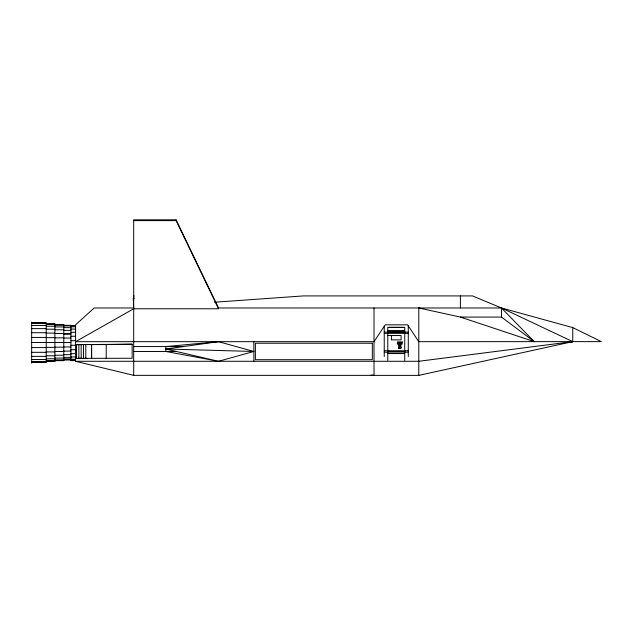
<?xml version="1.0" encoding="UTF-8"?>
<svg xmlns="http://www.w3.org/2000/svg" width="633" height="633" viewBox="0 0 633 633"><rect width="100%" height="100%" fill="white"/><g stroke="black" fill="none" stroke-linecap="round" stroke-linejoin="round"><path stroke-width="0.95" d="M133.919 295.54L133.634 298.444L134.109 298.444M218.52 361.285L253.857 351.473L218.52 341.67L165.83 346.567L165.83 351.473L218.52 361.285L165.83 349.02L218.52 341.67M133.262 298.444L133.69 307.978L94.19 307.978L75.588 324.824L75.588 361.285L133.69 375.353L418.785 375.377L572.762 341.63L572.762 327.601L501.478 307.978L472.463 295.92L303.349 295.92L214.579 302.234M133.69 375.353L133.69 219.825L176.109 219.825L218.52 307.978L501.478 307.978L572.762 341.63L418.785 361.285L75.588 361.285M567.856 342.255L572.762 341.63L570.839 341.211M569.827 341.86L572.762 341.63M70.904 333.797L63.775 333.923L70.904 333.923M106.202 344.566L132.139 344.21L132.139 358.262L76.538 358.357L76.538 344.605L106.202 344.566L106.202 358.318M77.139 344.605L132.139 344.21M84.719 358.357L86.871 358.349M133.69 220.616L176.109 220.616L218.52 308.769L133.69 308.769L75.588 341.67L374.016 341.67L385.204 324.824L407.589 324.824L418.785 341.67L601.35 341.622L572.762 327.601M501.478 317.07L460.381 317.07L534.268 341.638L501.478 307.978L501.478 317.07L534.268 341.638L531.609 340.372M31.65 322.877L46.225 322.877L46.225 362.29L31.65 362.29M31.65 323.044L46.225 323.044M31.65 323.55L46.225 323.55M46.225 323.7L54.905 323.7L54.905 361.475L31.65 361.467M46.225 324.341L54.905 324.341M54.905 324.515L63.775 324.515L63.775 360.652L46.225 360.675M54.905 324.682L63.775 324.682M54.905 325.133L63.775 325.133M63.775 325.338L70.904 325.338L70.904 360.62L75.588 360.62M31.65 325.512L46.225 325.512M63.775 325.497L75.588 325.489M70.904 325.631L75.588 325.631M70.904 325.655L75.588 325.655M63.775 325.924L70.904 325.924M46.225 326.217L54.905 326.217M70.904 326.794L75.588 326.794M54.905 326.929L63.775 326.929M389.002 327.388L403.522 327.388M63.775 327.641L70.904 327.641M31.65 328.63L46.225 328.63M70.904 329.065L75.588 329.065M46.225 329.207L54.905 329.207M54.905 329.785L63.775 329.785M63.775 330.363L70.904 330.363M387.792 330.727L404.732 330.727M387.792 331.288L404.732 331.288M384.239 332.119L387.792 332.119M404.732 332.119L408.285 332.119M70.904 332.293L75.588 332.293M387.792 332.523L404.732 332.523M31.65 332.697L46.225 332.697M46.225 333.1L54.905 333.1M384.239 333.354L408.285 333.354M54.905 333.512L63.775 333.512M387.792 335.53L401.1 335.53L401.1 339.881L391.416 339.881L391.416 335.53M70.904 336.258L75.588 336.258M31.65 337.429L46.225 337.429M46.225 337.642L54.905 337.642M54.905 337.848L63.775 337.848M63.775 338.062L70.904 338.062M70.904 340.681L75.588 340.681M31.65 342.508L70.904 342.508M398.244 342.714L401.362 342.714M398.244 343.3L401.362 343.3M70.904 345.262L75.588 345.262M133.69 346.567L183.388 346.567M63.775 346.947L70.904 346.947M54.905 347.161L63.775 347.161M46.225 347.375L54.905 347.375M400.214 347.477L399.391 347.905L400.198 347.905L400.198 343.007L399.391 343.418M31.65 347.588L46.225 347.588M398.592 347.604L401.013 347.604M398.592 347.794L401.013 347.691M70.904 349.701L75.588 349.701M384.239 350.753L408.285 350.753M63.775 351.093L70.904 351.093M133.69 351.473L176.362 351.473M54.905 351.497L63.775 351.497M387.792 351.568L404.732 351.568M46.225 351.908L54.905 351.908M384.239 352.162L387.792 352.162M404.732 352.162L408.285 352.162M31.65 352.32L46.225 352.32M387.792 352.977L404.732 352.977M387.792 353.554L404.732 353.554M70.904 353.681L75.588 353.681M63.775 354.646L70.904 354.646M54.905 355.224L63.775 355.224M46.225 355.801L54.905 355.801M31.65 356.387L46.225 356.387M70.904 356.941L75.588 356.941M63.775 357.376L70.904 357.376M54.905 358.088L63.775 358.088M46.225 358.792L54.905 358.792M63.775 359.093L70.904 359.093M63.775 359.251L75.588 359.251M31.65 359.504L46.225 359.504M63.775 359.679L70.904 359.679M54.905 359.884L70.904 359.837M70.904 359.94L75.588 360.019M74.124 360.248L75.588 360.248M70.904 360.462L75.588 360.462M54.905 360.494L63.775 360.494M70.904 360.478L75.588 360.478M46.225 361.316L54.905 361.316M31.65 362.131L46.225 362.131M77.139 358.325L82.243 358.357M165.83 349.02L253.857 351.473M371.08 375.005L374.016 375.353L374.016 307.978M418.785 375.377L418.785 307.978L463.245 317.695M418.785 307.978L420.605 308.722M460.381 295.92L460.381 307.978M408.285 325.924L408.285 356.514M404.732 360.406L404.732 327.348L387.792 327.348L387.792 360.406M400.096 343.007L400.159 347.905M400.009 343.007L400.009 347.905M399.803 343.007L399.803 347.905M399.7 343.007L399.7 347.905M399.597 343.007L399.597 347.905M399.447 343.007L399.51 347.905M384.239 326.438L384.239 356.514M253.857 341.67L253.857 361.285M218.52 307.978L218.52 308.769M176.109 219.825L176.109 220.616M91.658 344.605L91.658 358.357M91.524 344.605L91.524 358.357M85.803 344.605L85.803 358.357M83.501 344.605L83.501 358.357M81.166 344.605L81.166 358.357M78.864 344.605L78.864 358.357M31.65 322.062L31.65 363.113M402.224 341.923L397.382 341.923L397.382 344.099L398.592 344.099L398.592 348.451L401.013 348.451L401.013 344.099L402.224 344.099L402.224 341.923M401.362 342.651L398.244 342.651L398.244 343.403L401.362 343.418L401.362 342.611M372.346 343.236L255.384 343.236L255.384 359.694L372.346 359.694L372.346 343.236"/></g></svg>
